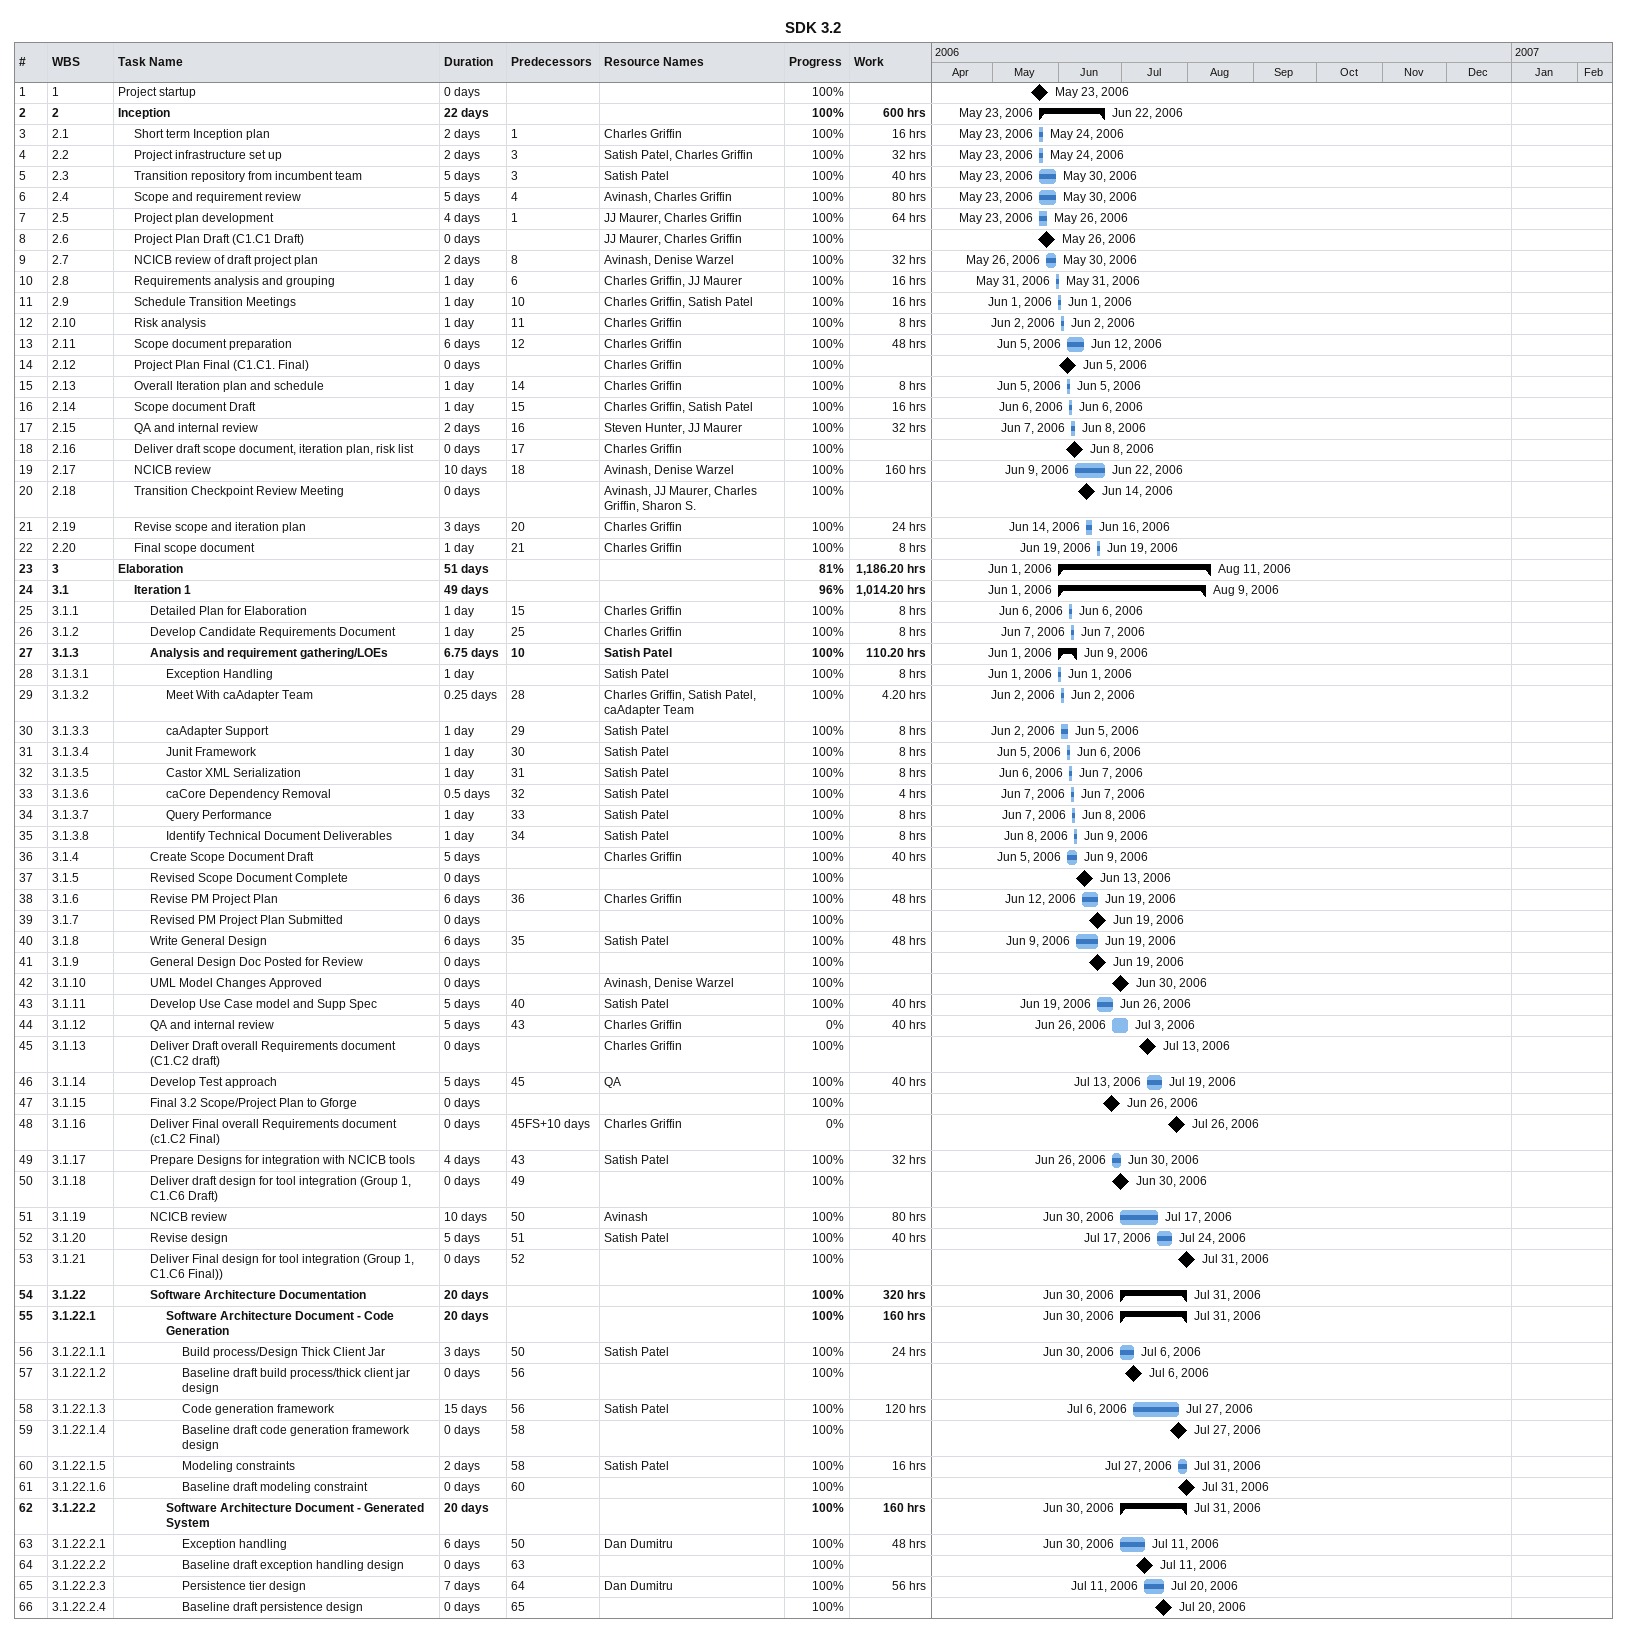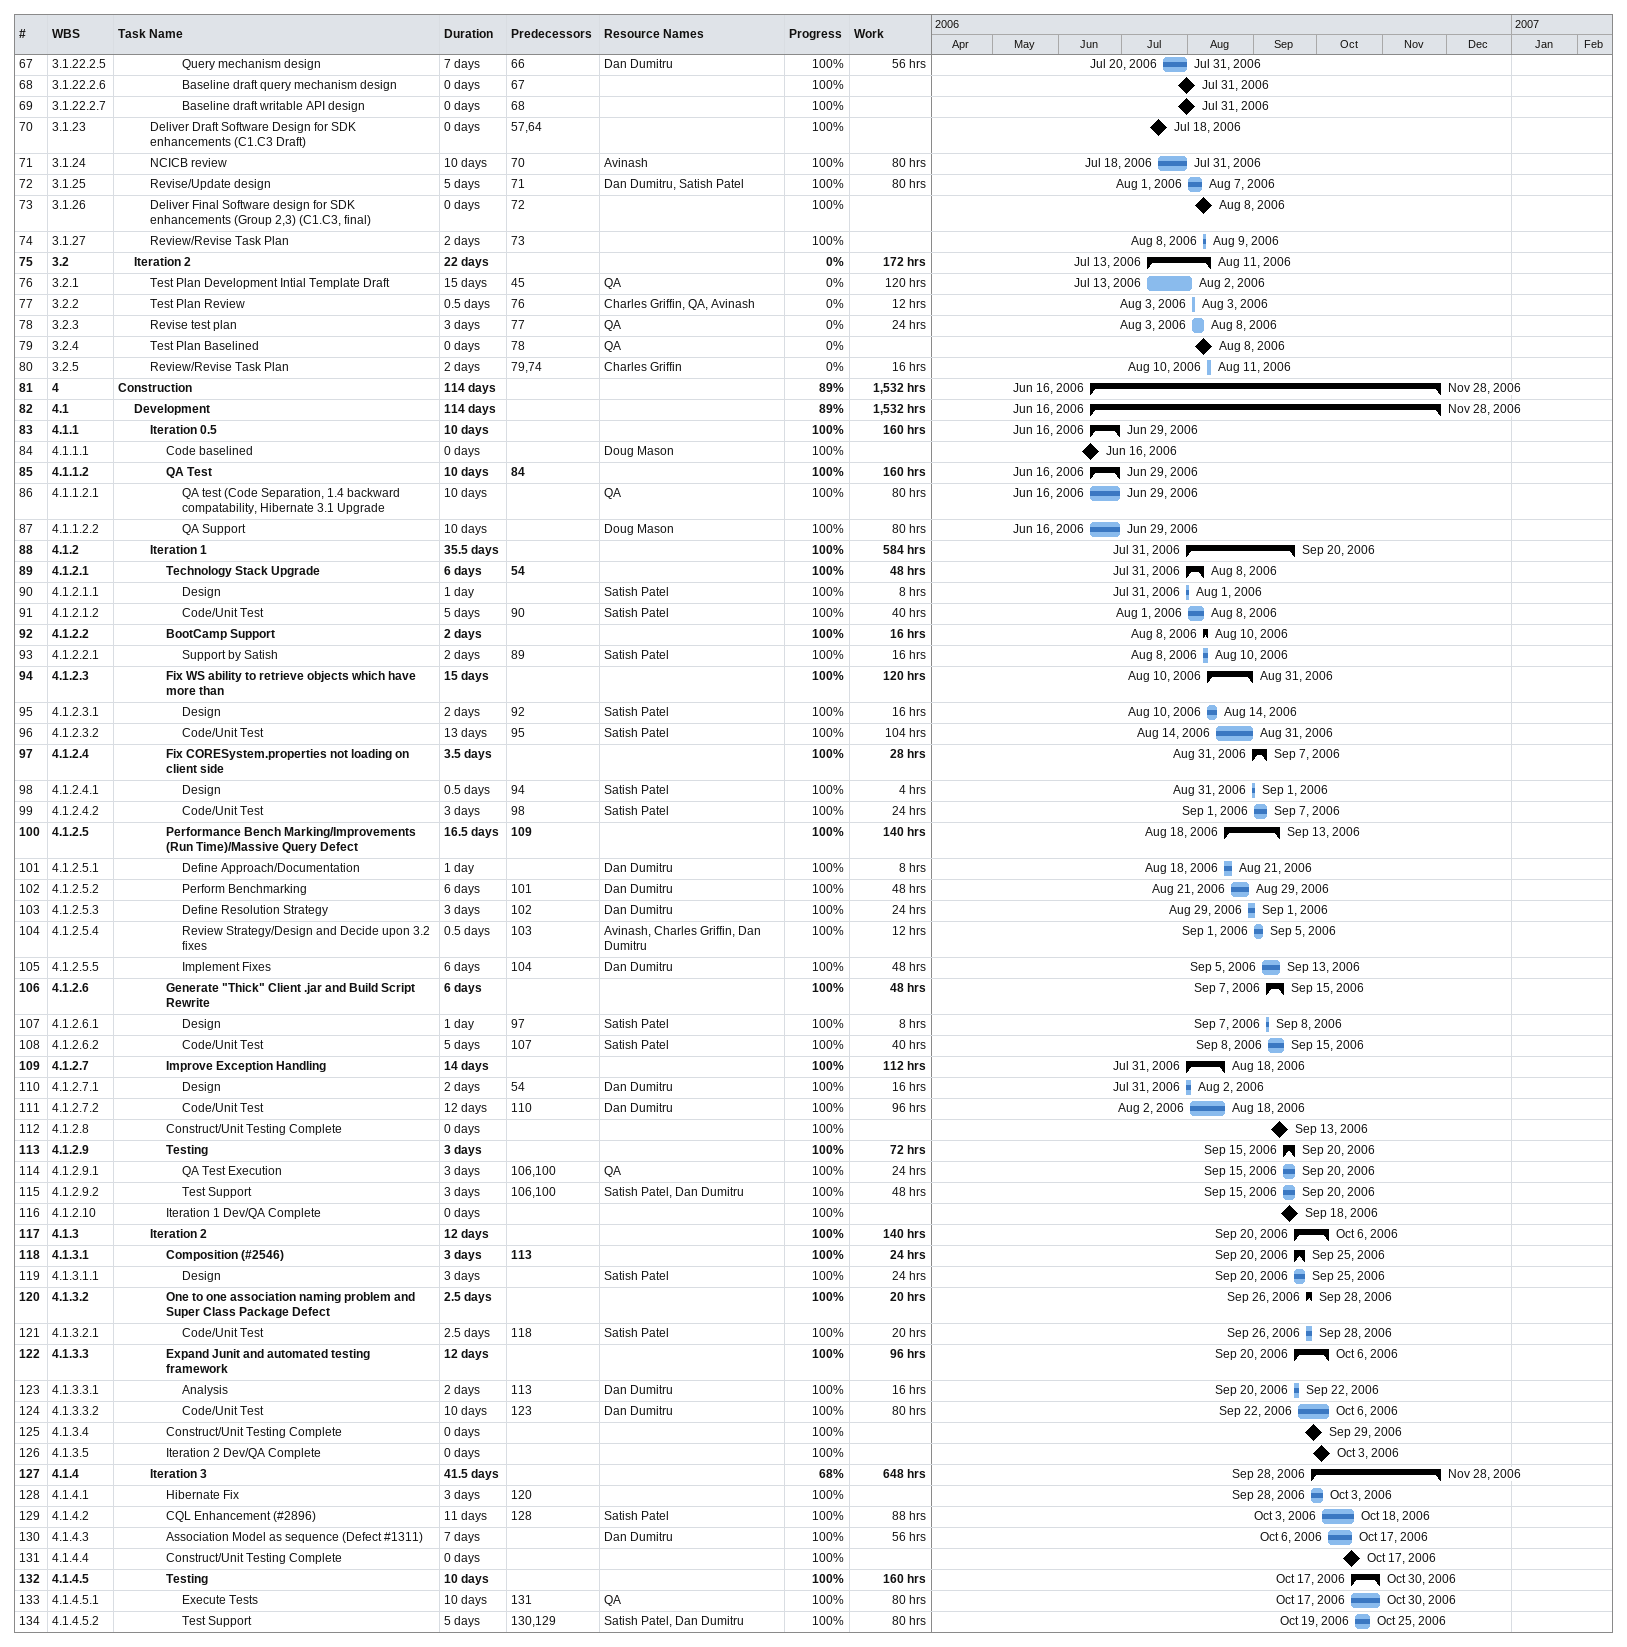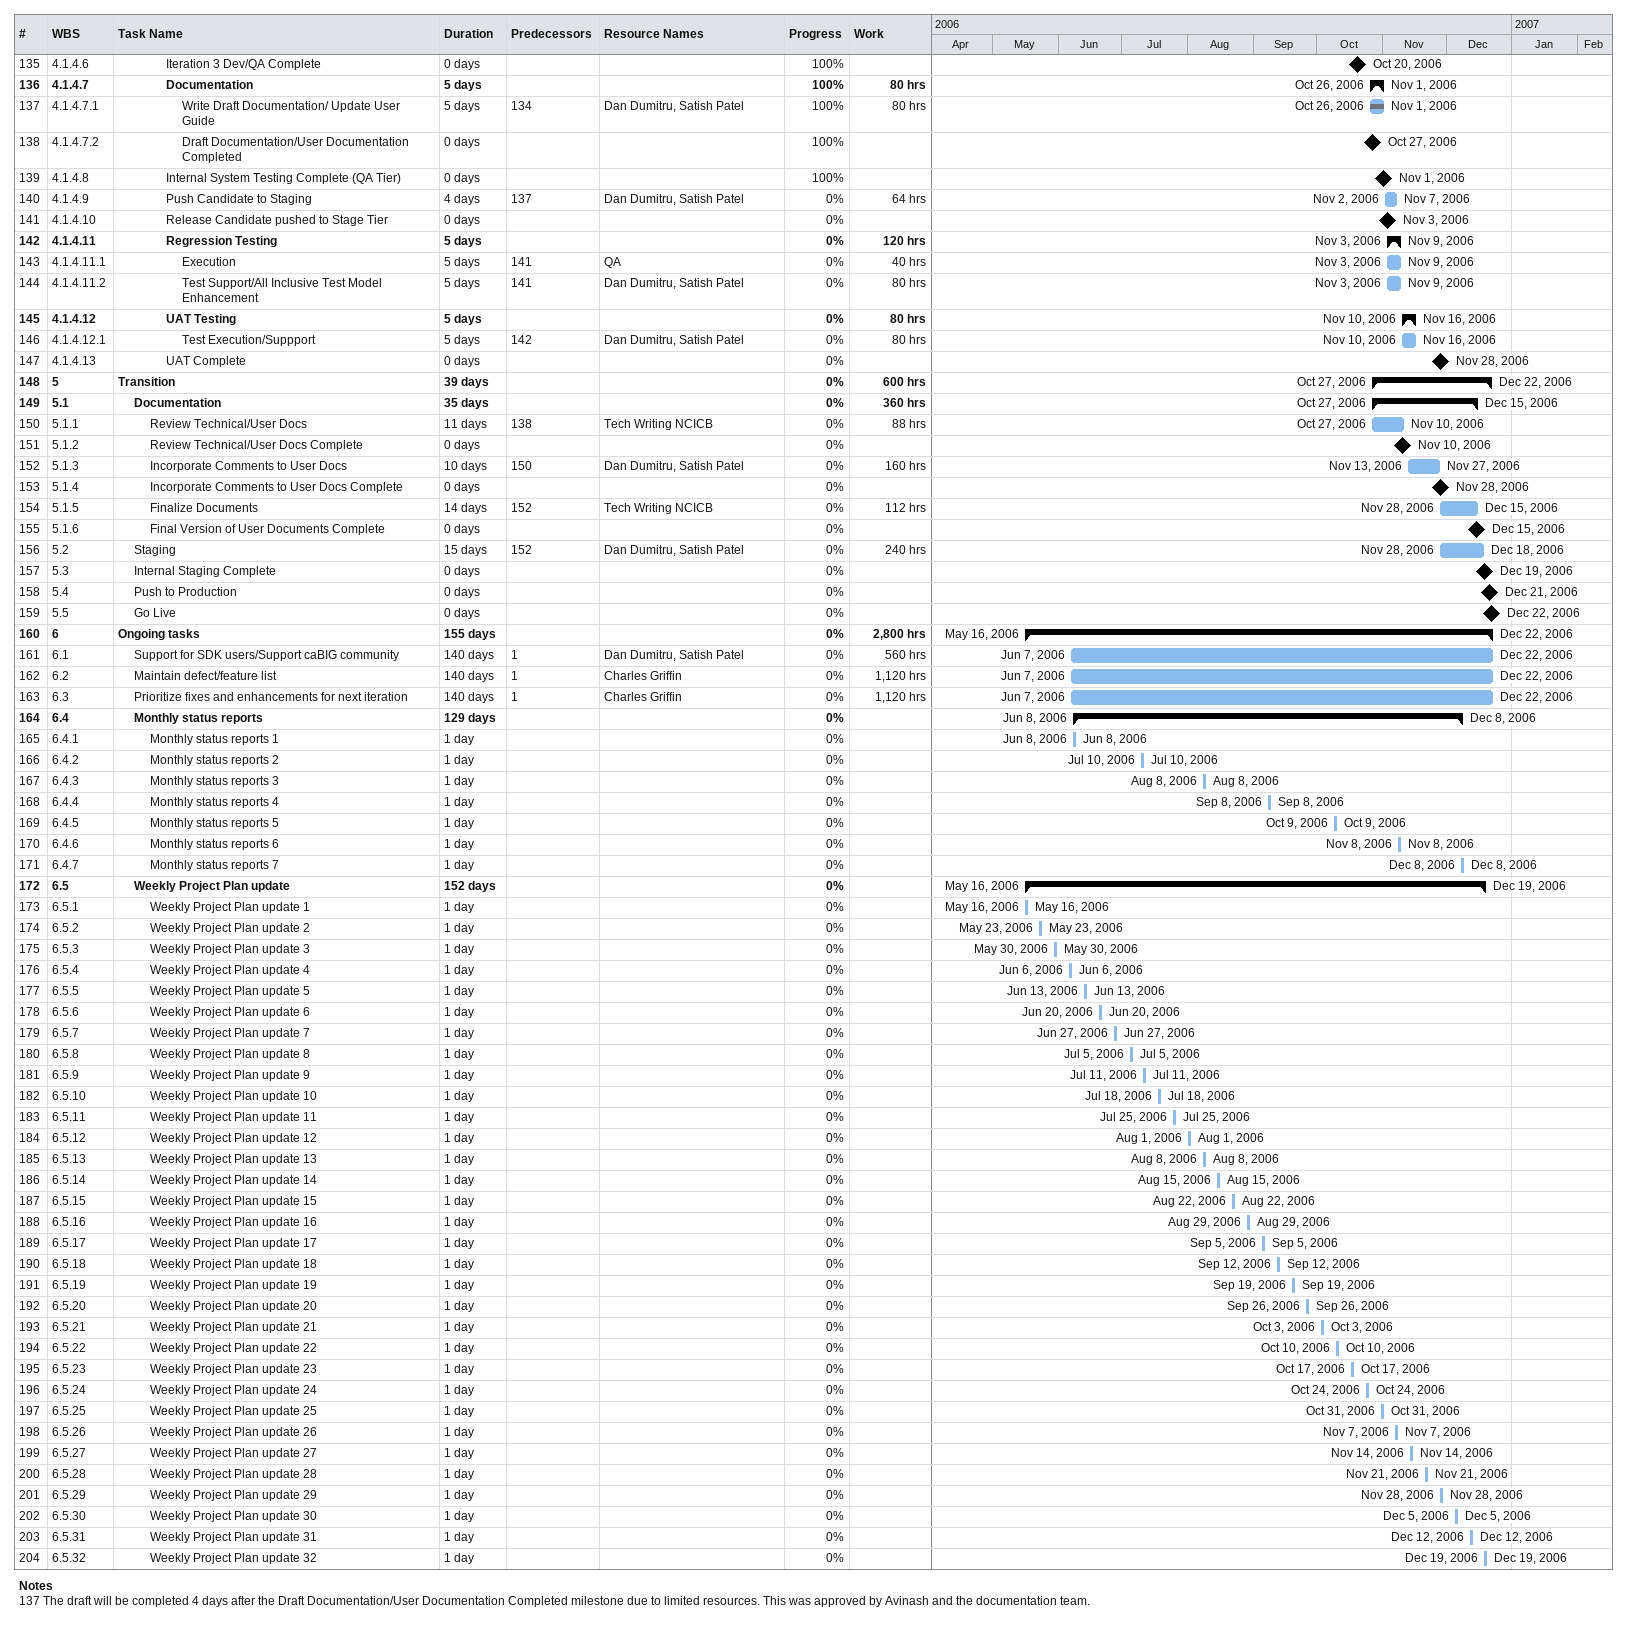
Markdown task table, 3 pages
SDK 3.2

| ID | WBS | Task | Duration | Start | Finish | Predecessors | Resources | % complete | Work (h) |
|---|---|---|---|---|---|---|---|---|---|
| 1 | 1 | Project startup | 0d | 2006-05-23 | 2006-05-23 |  |  | 100 |  |
| 2 | 2 | **Inception** | 22d | 2006-05-23 | 2006-06-22 |  |  | 100 | 600 |
| 3 | 2.1 | Short term Inception plan | 2d | 2006-05-23 | 2006-05-24 | 1 | Charles Griffin | 100 | 16 |
| 4 | 2.2 | Project infrastructure set up | 2d | 2006-05-23 | 2006-05-24 | 3 | Satish Patel, Charles Griffin | 100 | 32 |
| 5 | 2.3 | Transition repository from incumbent team | 5d | 2006-05-23 | 2006-05-30 | 3 | Satish Patel | 100 | 40 |
| 6 | 2.4 | Scope and requirement review | 5d | 2006-05-23 | 2006-05-30 | 4 | Avinash, Charles Griffin | 100 | 80 |
| 7 | 2.5 | Project plan development | 4d | 2006-05-23 | 2006-05-26 | 1 | JJ Maurer, Charles Griffin | 100 | 64 |
| 8 | 2.6 | Project Plan Draft (C1.C1 Draft) | 0d | 2006-05-26 | 2006-05-26 |  | JJ Maurer, Charles Griffin | 100 |  |
| 9 | 2.7 | NCICB review of draft project plan | 2d | 2006-05-26 | 2006-05-30 | 8 | Avinash, Denise Warzel | 100 | 32 |
| 10 | 2.8 | Requirements analysis and grouping | 1d | 2006-05-31 | 2006-05-31 | 6 | Charles Griffin, JJ Maurer | 100 | 16 |
| 11 | 2.9 | Schedule Transition Meetings | 1d | 2006-06-01 | 2006-06-01 | 10 | Charles Griffin, Satish Patel | 100 | 16 |
| 12 | 2.10 | Risk analysis | 1d | 2006-06-02 | 2006-06-02 | 11 | Charles Griffin | 100 | 8 |
| 13 | 2.11 | Scope document preparation | 6d | 2006-06-05 | 2006-06-12 | 12 | Charles Griffin | 100 | 48 |
| 14 | 2.12 | Project Plan Final (C1.C1. Final) | 0d | 2006-06-05 | 2006-06-05 |  | Charles Griffin | 100 |  |
| 15 | 2.13 | Overall Iteration plan and schedule | 1d | 2006-06-05 | 2006-06-05 | 14 | Charles Griffin | 100 | 8 |
| 16 | 2.14 | Scope document Draft | 1d | 2006-06-06 | 2006-06-06 | 15 | Charles Griffin, Satish Patel | 100 | 16 |
| 17 | 2.15 | QA and internal review | 2d | 2006-06-07 | 2006-06-08 | 16 | Steven Hunter, JJ Maurer | 100 | 32 |
| 18 | 2.16 | Deliver draft scope document, iteration plan, risk list | 0d | 2006-06-08 | 2006-06-08 | 17 | Charles Griffin | 100 |  |
| 19 | 2.17 | NCICB review | 10d | 2006-06-09 | 2006-06-22 | 18 | Avinash, Denise Warzel | 100 | 160 |
| 20 | 2.18 | Transition Checkpoint Review Meeting | 0d | 2006-06-14 | 2006-06-14 |  | Avinash, JJ Maurer, Charles Griffin, Sharon S. | 100 |  |
| 21 | 2.19 | Revise scope and iteration plan | 3d | 2006-06-14 | 2006-06-16 | 20 | Charles Griffin | 100 | 24 |
| 22 | 2.20 | Final scope document | 1d | 2006-06-19 | 2006-06-19 | 21 | Charles Griffin | 100 | 8 |
| 23 | 3 | **Elaboration** | 51d | 2006-06-01 | 2006-08-11 |  |  | 81 | 1186.20 |
| 24 | 3.1 | **Iteration 1** | 49d | 2006-06-01 | 2006-08-09 |  |  | 96 | 1014.20 |
| 25 | 3.1.1 | Detailed Plan for Elaboration | 1d | 2006-06-06 | 2006-06-06 | 15 | Charles Griffin | 100 | 8 |
| 26 | 3.1.2 | Develop Candidate Requirements Document | 1d | 2006-06-07 | 2006-06-07 | 25 | Charles Griffin | 100 | 8 |
| 27 | 3.1.3 | **Analysis and requirement gathering/LOEs** | 6.75d | 2006-06-01 | 2006-06-09 | 10 | Satish Patel | 100 | 110.20 |
| 28 | 3.1.3.1 | Exception Handling | 1d | 2006-06-01 | 2006-06-01 |  | Satish Patel | 100 | 8 |
| 29 | 3.1.3.2 | Meet With caAdapter Team | 0.25d | 2006-06-02 | 2006-06-02 | 28 | Charles Griffin, Satish Patel, caAdapter Team | 100 | 4.20 |
| 30 | 3.1.3.3 | caAdapter Support | 1d | 2006-06-02 | 2006-06-05 | 29 | Satish Patel | 100 | 8 |
| 31 | 3.1.3.4 | Junit Framework | 1d | 2006-06-05 | 2006-06-06 | 30 | Satish Patel | 100 | 8 |
| 32 | 3.1.3.5 | Castor XML Serialization | 1d | 2006-06-06 | 2006-06-07 | 31 | Satish Patel | 100 | 8 |
| 33 | 3.1.3.6 | caCore Dependency Removal | 0.5d | 2006-06-07 | 2006-06-07 | 32 | Satish Patel | 100 | 4 |
| 34 | 3.1.3.7 | Query Performance | 1d | 2006-06-07 | 2006-06-08 | 33 | Satish Patel | 100 | 8 |
| 35 | 3.1.3.8 | Identify Technical Document Deliverables | 1d | 2006-06-08 | 2006-06-09 | 34 | Satish Patel | 100 | 8 |
| 36 | 3.1.4 | Create Scope Document Draft | 5d | 2006-06-05 | 2006-06-09 |  | Charles Griffin | 100 | 40 |
| 37 | 3.1.5 | Revised Scope Document Complete | 0d | 2006-06-13 | 2006-06-13 |  |  | 100 |  |
| 38 | 3.1.6 | Revise PM Project Plan | 6d | 2006-06-12 | 2006-06-19 | 36 | Charles Griffin | 100 | 48 |
| 39 | 3.1.7 | Revised PM Project Plan Submitted | 0d | 2006-06-19 | 2006-06-19 |  |  | 100 |  |
| 40 | 3.1.8 | Write General Design | 6d | 2006-06-09 | 2006-06-19 | 35 | Satish Patel | 100 | 48 |
| 41 | 3.1.9 | General Design Doc Posted for Review | 0d | 2006-06-19 | 2006-06-19 |  |  | 100 |  |
| 42 | 3.1.10 | UML Model Changes Approved | 0d | 2006-06-30 | 2006-06-30 |  | Avinash, Denise Warzel | 100 |  |
| 43 | 3.1.11 | Develop Use Case model and Supp Spec | 5d | 2006-06-19 | 2006-06-26 | 40 | Satish Patel | 100 | 40 |
| 44 | 3.1.12 | QA and internal review | 5d | 2006-06-26 | 2006-07-03 | 43 | Charles Griffin | 0 | 40 |
| 45 | 3.1.13 | Deliver Draft overall Requirements document (C1.C2 draft) | 0d | 2006-07-13 | 2006-07-13 |  | Charles Griffin | 100 |  |
| 46 | 3.1.14 | Develop Test approach | 5d | 2006-07-13 | 2006-07-19 | 45 | QA | 100 | 40 |
| 47 | 3.1.15 | Final 3.2 Scope/Project Plan to Gforge | 0d | 2006-06-26 | 2006-06-26 |  |  | 100 |  |
| 48 | 3.1.16 | Deliver Final overall Requirements document (c1.C2 Final) | 0d | 2006-07-26 | 2006-07-26 | 45FS+10d | Charles Griffin | 0 |  |
| 49 | 3.1.17 | Prepare Designs for integration with NCICB tools | 4d | 2006-06-26 | 2006-06-30 | 43 | Satish Patel | 100 | 32 |
| 50 | 3.1.18 | Deliver draft design for tool integration (Group 1, C1.C6 Draft) | 0d | 2006-06-30 | 2006-06-30 | 49 |  | 100 |  |
| 51 | 3.1.19 | NCICB review | 10d | 2006-06-30 | 2006-07-17 | 50 | Avinash | 100 | 80 |
| 52 | 3.1.20 | Revise design | 5d | 2006-07-17 | 2006-07-24 | 51 | Satish Patel | 100 | 40 |
| 53 | 3.1.21 | Deliver Final design for tool integration (Group 1, C1.C6 Final)) | 0d | 2006-07-31 | 2006-07-31 | 52 |  | 100 |  |
| 54 | 3.1.22 | **Software Architecture Documentation** | 20d | 2006-06-30 | 2006-07-31 |  |  | 100 | 320 |
| 55 | 3.1.22.1 | **Software Architecture Document - Code Generation** | 20d | 2006-06-30 | 2006-07-31 |  |  | 100 | 160 |
| 56 | 3.1.22.1.1 | Build process/Design Thick Client Jar | 3d | 2006-06-30 | 2006-07-06 | 50 | Satish Patel | 100 | 24 |
| 57 | 3.1.22.1.2 | Baseline draft build process/thick client jar design | 0d | 2006-07-06 | 2006-07-06 | 56 |  | 100 |  |
| 58 | 3.1.22.1.3 | Code generation framework | 15d | 2006-07-06 | 2006-07-27 | 56 | Satish Patel | 100 | 120 |
| 59 | 3.1.22.1.4 | Baseline draft code generation framework design | 0d | 2006-07-27 | 2006-07-27 | 58 |  | 100 |  |
| 60 | 3.1.22.1.5 | Modeling constraints | 2d | 2006-07-27 | 2006-07-31 | 58 | Satish Patel | 100 | 16 |
| 61 | 3.1.22.1.6 | Baseline draft modeling constraint | 0d | 2006-07-31 | 2006-07-31 | 60 |  | 100 |  |
| 62 | 3.1.22.2 | **Software Architecture Document - Generated System** | 20d | 2006-06-30 | 2006-07-31 |  |  | 100 | 160 |
| 63 | 3.1.22.2.1 | Exception handling | 6d | 2006-06-30 | 2006-07-11 | 50 | Dan Dumitru | 100 | 48 |
| 64 | 3.1.22.2.2 | Baseline draft exception handling design | 0d | 2006-07-11 | 2006-07-11 | 63 |  | 100 |  |
| 65 | 3.1.22.2.3 | Persistence tier design | 7d | 2006-07-11 | 2006-07-20 | 64 | Dan Dumitru | 100 | 56 |
| 66 | 3.1.22.2.4 | Baseline draft persistence design | 0d | 2006-07-20 | 2006-07-20 | 65 |  | 100 |  |
| 67 | 3.1.22.2.5 | Query mechanism design | 7d | 2006-07-20 | 2006-07-31 | 66 | Dan Dumitru | 100 | 56 |
| 68 | 3.1.22.2.6 | Baseline draft query mechanism design | 0d | 2006-07-31 | 2006-07-31 | 67 |  | 100 |  |
| 69 | 3.1.22.2.7 | Baseline draft writable API design | 0d | 2006-07-31 | 2006-07-31 | 68 |  | 100 |  |
| 70 | 3.1.23 | Deliver Draft Software Design for SDK enhancements (C1.C3 Draft) | 0d | 2006-07-18 | 2006-07-18 | 57, 64 |  | 100 |  |
| 71 | 3.1.24 | NCICB review | 10d | 2006-07-18 | 2006-07-31 | 70 | Avinash | 100 | 80 |
| 72 | 3.1.25 | Revise/Update design | 5d | 2006-08-01 | 2006-08-07 | 71 | Dan Dumitru, Satish Patel | 100 | 80 |
| 73 | 3.1.26 | Deliver Final Software design for SDK enhancements (Group 2,3) (C1.C3, final) | 0d | 2006-08-08 | 2006-08-08 | 72 |  | 100 |  |
| 74 | 3.1.27 | Review/Revise Task Plan | 2d | 2006-08-08 | 2006-08-09 | 73 |  | 100 |  |
| 75 | 3.2 | **Iteration 2** | 22d | 2006-07-13 | 2006-08-11 |  |  | 0 | 172 |
| 76 | 3.2.1 | Test Plan Development Intial Template Draft | 15d | 2006-07-13 | 2006-08-02 | 45 | QA | 0 | 120 |
| 77 | 3.2.2 | Test Plan Review | 0.5d | 2006-08-03 | 2006-08-03 | 76 | Charles Griffin, QA, Avinash | 0 | 12 |
| 78 | 3.2.3 | Revise test plan | 3d | 2006-08-03 | 2006-08-08 | 77 | QA | 0 | 24 |
| 79 | 3.2.4 | Test Plan Baselined | 0d | 2006-08-08 | 2006-08-08 | 78 | QA | 0 |  |
| 80 | 3.2.5 | Review/Revise Task Plan | 2d | 2006-08-10 | 2006-08-11 | 79, 74 | Charles Griffin | 0 | 16 |
| 81 | 4 | **Construction** | 114d | 2006-06-16 | 2006-11-28 |  |  | 89 | 1532 |
| 82 | 4.1 | **Development** | 114d | 2006-06-16 | 2006-11-28 |  |  | 89 | 1532 |
| 83 | 4.1.1 | **Iteration 0.5** | 10d | 2006-06-16 | 2006-06-29 |  |  | 100 | 160 |
| 84 | 4.1.1.1 | Code baselined | 0d | 2006-06-16 | 2006-06-16 |  | Doug Mason | 100 |  |
| 85 | 4.1.1.2 | **QA Test** | 10d | 2006-06-16 | 2006-06-29 | 84 |  | 100 | 160 |
| 86 | 4.1.1.2.1 | QA test (Code Separation, 1.4 backward compatability, Hibernate 3.1 Upgrade | 10d | 2006-06-16 | 2006-06-29 |  | QA | 100 | 80 |
| 87 | 4.1.1.2.2 | QA Support | 10d | 2006-06-16 | 2006-06-29 |  | Doug Mason | 100 | 80 |
| 88 | 4.1.2 | **Iteration 1** | 35.5d | 2006-07-31 | 2006-09-20 |  |  | 100 | 584 |
| 89 | 4.1.2.1 | **Technology Stack Upgrade** | 6d | 2006-07-31 | 2006-08-08 | 54 |  | 100 | 48 |
| 90 | 4.1.2.1.1 | Design | 1d | 2006-07-31 | 2006-08-01 |  | Satish Patel | 100 | 8 |
| 91 | 4.1.2.1.2 | Code/Unit Test | 5d | 2006-08-01 | 2006-08-08 | 90 | Satish Patel | 100 | 40 |
| 92 | 4.1.2.2 | **BootCamp Support** | 2d | 2006-08-08 | 2006-08-10 |  |  | 100 | 16 |
| 93 | 4.1.2.2.1 | Support by Satish | 2d | 2006-08-08 | 2006-08-10 | 89 | Satish Patel | 100 | 16 |
| 94 | 4.1.2.3 | **Fix WS ability to retrieve objects which have more than** | 15d | 2006-08-10 | 2006-08-31 |  |  | 100 | 120 |
| 95 | 4.1.2.3.1 | Design | 2d | 2006-08-10 | 2006-08-14 | 92 | Satish Patel | 100 | 16 |
| 96 | 4.1.2.3.2 | Code/Unit Test | 13d | 2006-08-14 | 2006-08-31 | 95 | Satish Patel | 100 | 104 |
| 97 | 4.1.2.4 | **Fix CORESystem.properties not loading on client side** | 3.5d | 2006-08-31 | 2006-09-07 |  |  | 100 | 28 |
| 98 | 4.1.2.4.1 | Design | 0.5d | 2006-08-31 | 2006-09-01 | 94 | Satish Patel | 100 | 4 |
| 99 | 4.1.2.4.2 | Code/Unit Test | 3d | 2006-09-01 | 2006-09-07 | 98 | Satish Patel | 100 | 24 |
| 100 | 4.1.2.5 | **Performance Bench Marking/Improvements (Run Time)/Massive Query Defect** | 16.5d | 2006-08-18 | 2006-09-13 | 109 |  | 100 | 140 |
| 101 | 4.1.2.5.1 | Define Approach/Documentation | 1d | 2006-08-18 | 2006-08-21 |  | Dan Dumitru | 100 | 8 |
| 102 | 4.1.2.5.2 | Perform Benchmarking | 6d | 2006-08-21 | 2006-08-29 | 101 | Dan Dumitru | 100 | 48 |
| 103 | 4.1.2.5.3 | Define Resolution Strategy | 3d | 2006-08-29 | 2006-09-01 | 102 | Dan Dumitru | 100 | 24 |
| 104 | 4.1.2.5.4 | Review Strategy/Design and Decide upon 3.2 fixes | 0.5d | 2006-09-01 | 2006-09-05 | 103 | Avinash, Charles Griffin, Dan Dumitru | 100 | 12 |
| 105 | 4.1.2.5.5 | Implement Fixes | 6d | 2006-09-05 | 2006-09-13 | 104 | Dan Dumitru | 100 | 48 |
| 106 | 4.1.2.6 | **Generate "Thick" Client .jar and Build Script Rewrite** | 6d | 2006-09-07 | 2006-09-15 |  |  | 100 | 48 |
| 107 | 4.1.2.6.1 | Design | 1d | 2006-09-07 | 2006-09-08 | 97 | Satish Patel | 100 | 8 |
| 108 | 4.1.2.6.2 | Code/Unit Test | 5d | 2006-09-08 | 2006-09-15 | 107 | Satish Patel | 100 | 40 |
| 109 | 4.1.2.7 | **Improve Exception Handling** | 14d | 2006-07-31 | 2006-08-18 |  |  | 100 | 112 |
| 110 | 4.1.2.7.1 | Design | 2d | 2006-07-31 | 2006-08-02 | 54 | Dan Dumitru | 100 | 16 |
| 111 | 4.1.2.7.2 | Code/Unit Test | 12d | 2006-08-02 | 2006-08-18 | 110 | Dan Dumitru | 100 | 96 |
| 112 | 4.1.2.8 | Construct/Unit Testing Complete | 0d | 2006-09-13 | 2006-09-13 |  |  | 100 |  |
| 113 | 4.1.2.9 | **Testing** | 3d | 2006-09-15 | 2006-09-20 |  |  | 100 | 72 |
| 114 | 4.1.2.9.1 | QA Test Execution | 3d | 2006-09-15 | 2006-09-20 | 106, 100 | QA | 100 | 24 |
| 115 | 4.1.2.9.2 | Test Support | 3d | 2006-09-15 | 2006-09-20 | 106, 100 | Satish Patel, Dan Dumitru | 100 | 48 |
| 116 | 4.1.2.10 | Iteration 1 Dev/QA Complete | 0d | 2006-09-18 | 2006-09-18 |  |  | 100 |  |
| 117 | 4.1.3 | **Iteration 2** | 12d | 2006-09-20 | 2006-10-06 |  |  | 100 | 140 |
| 118 | 4.1.3.1 | **Composition (#2546)** | 3d | 2006-09-20 | 2006-09-25 | 113 |  | 100 | 24 |
| 119 | 4.1.3.1.1 | Design | 3d | 2006-09-20 | 2006-09-25 |  | Satish Patel | 100 | 24 |
| 120 | 4.1.3.2 | **One to one association naming problem and Super Class Package Defect** | 2.5d | 2006-09-26 | 2006-09-28 |  |  | 100 | 20 |
| 121 | 4.1.3.2.1 | Code/Unit Test | 2.5d | 2006-09-26 | 2006-09-28 | 118 | Satish Patel | 100 | 20 |
| 122 | 4.1.3.3 | **Expand Junit and automated testing framework** | 12d | 2006-09-20 | 2006-10-06 |  |  | 100 | 96 |
| 123 | 4.1.3.3.1 | Analysis | 2d | 2006-09-20 | 2006-09-22 | 113 | Dan Dumitru | 100 | 16 |
| 124 | 4.1.3.3.2 | Code/Unit Test | 10d | 2006-09-22 | 2006-10-06 | 123 | Dan Dumitru | 100 | 80 |
| 125 | 4.1.3.4 | Construct/Unit Testing Complete | 0d | 2006-09-29 | 2006-09-29 |  |  | 100 |  |
| 126 | 4.1.3.5 | Iteration 2 Dev/QA Complete | 0d | 2006-10-03 | 2006-10-03 |  |  | 100 |  |
| 127 | 4.1.4 | **Iteration 3** | 41.5d | 2006-09-28 | 2006-11-28 |  |  | 68 | 648 |
| 128 | 4.1.4.1 | Hibernate Fix | 3d | 2006-09-28 | 2006-10-03 | 120 |  | 100 |  |
| 129 | 4.1.4.2 | CQL Enhancement (#2896) | 11d | 2006-10-03 | 2006-10-18 | 128 | Satish Patel | 100 | 88 |
| 130 | 4.1.4.3 | Association Model as sequence (Defect #1311) | 7d | 2006-10-06 | 2006-10-17 |  | Dan Dumitru | 100 | 56 |
| 131 | 4.1.4.4 | Construct/Unit Testing Complete | 0d | 2006-10-17 | 2006-10-17 |  |  | 100 |  |
| 132 | 4.1.4.5 | **Testing** | 10d | 2006-10-17 | 2006-10-30 |  |  | 100 | 160 |
| 133 | 4.1.4.5.1 | Execute Tests | 10d | 2006-10-17 | 2006-10-30 | 131 | QA | 100 | 80 |
| 134 | 4.1.4.5.2 | Test Support | 5d | 2006-10-19 | 2006-10-25 | 130, 129 | Satish Patel, Dan Dumitru | 100 | 80 |
| 135 | 4.1.4.6 | Iteration 3 Dev/QA Complete | 0d | 2006-10-20 | 2006-10-20 |  |  | 100 |  |
| 136 | 4.1.4.7 | **Documentation** | 5d | 2006-10-26 | 2006-11-01 |  |  | 100 | 80 |
| 137 | 4.1.4.7.1 | Write Draft Documentation/ Update User Guide | 5d | 2006-10-26 | 2006-11-01 | 134 | Dan Dumitru, Satish Patel | 100 | 80 |
| 138 | 4.1.4.7.2 | Draft Documentation/User Documentation Completed | 0d | 2006-10-27 | 2006-10-27 |  |  | 100 |  |
| 139 | 4.1.4.8 | Internal System Testing Complete (QA Tier) | 0d | 2006-11-01 | 2006-11-01 |  |  | 100 |  |
| 140 | 4.1.4.9 | Push Candidate to Staging | 4d | 2006-11-02 | 2006-11-07 | 137 | Dan Dumitru, Satish Patel | 0 | 64 |
| 141 | 4.1.4.10 | Release Candidate pushed to Stage Tier | 0d | 2006-11-03 | 2006-11-03 |  |  | 0 |  |
| 142 | 4.1.4.11 | **Regression Testing** | 5d | 2006-11-03 | 2006-11-09 |  |  | 0 | 120 |
| 143 | 4.1.4.11.1 | Execution | 5d | 2006-11-03 | 2006-11-09 | 141 | QA | 0 | 40 |
| 144 | 4.1.4.11.2 | Test Support/All Inclusive Test Model Enhancement | 5d | 2006-11-03 | 2006-11-09 | 141 | Dan Dumitru, Satish Patel | 0 | 80 |
| 145 | 4.1.4.12 | **UAT Testing** | 5d | 2006-11-10 | 2006-11-16 |  |  | 0 | 80 |
| 146 | 4.1.4.12.1 | Test Execution/Suppport | 5d | 2006-11-10 | 2006-11-16 | 142 | Dan Dumitru, Satish Patel | 0 | 80 |
| 147 | 4.1.4.13 | UAT Complete | 0d | 2006-11-28 | 2006-11-28 |  |  | 0 |  |
| 148 | 5 | **Transition** | 39d | 2006-10-27 | 2006-12-22 |  |  | 0 | 600 |
| 149 | 5.1 | **Documentation** | 35d | 2006-10-27 | 2006-12-15 |  |  | 0 | 360 |
| 150 | 5.1.1 | Review Technical/User Docs | 11d | 2006-10-27 | 2006-11-10 | 138 | Tech Writing NCICB | 0 | 88 |
| 151 | 5.1.2 | Review Technical/User Docs Complete | 0d | 2006-11-10 | 2006-11-10 |  |  | 0 |  |
| 152 | 5.1.3 | Incorporate Comments to User Docs | 10d | 2006-11-13 | 2006-11-27 | 150 | Dan Dumitru, Satish Patel | 0 | 160 |
| 153 | 5.1.4 | Incorporate Comments to User Docs Complete | 0d | 2006-11-28 | 2006-11-28 |  |  | 0 |  |
| 154 | 5.1.5 | Finalize Documents | 14d | 2006-11-28 | 2006-12-15 | 152 | Tech Writing NCICB | 0 | 112 |
| 155 | 5.1.6 | Final Version of User Documents Complete | 0d | 2006-12-15 | 2006-12-15 |  |  | 0 |  |
| 156 | 5.2 | Staging | 15d | 2006-11-28 | 2006-12-18 | 152 | Dan Dumitru, Satish Patel | 0 | 240 |
| 157 | 5.3 | Internal Staging Complete | 0d | 2006-12-19 | 2006-12-19 |  |  | 0 |  |
| 158 | 5.4 | Push to Production | 0d | 2006-12-21 | 2006-12-21 |  |  | 0 |  |
| 159 | 5.5 | Go Live | 0d | 2006-12-22 | 2006-12-22 |  |  | 0 |  |
| 160 | 6 | **Ongoing tasks** | 155d | 2006-05-16 | 2006-12-22 |  |  | 0 | 2800 |
| 161 | 6.1 | Support for SDK users/Support caBIG community | 140d | 2006-06-07 | 2006-12-22 | 1 | Dan Dumitru, Satish Patel | 0 | 560 |
| 162 | 6.2 | Maintain defect/feature list | 140d | 2006-06-07 | 2006-12-22 | 1 | Charles Griffin | 0 | 1120 |
| 163 | 6.3 | Prioritize fixes and enhancements for next iteration | 140d | 2006-06-07 | 2006-12-22 | 1 | Charles Griffin | 0 | 1120 |
| 164 | 6.4 | **Monthly status reports** | 129d | 2006-06-08 | 2006-12-08 |  |  | 0 |  |
| 165 | 6.4.1 | Monthly status reports 1 | 1d | 2006-06-08 | 2006-06-08 |  |  | 0 |  |
| 166 | 6.4.2 | Monthly status reports 2 | 1d | 2006-07-10 | 2006-07-10 |  |  | 0 |  |
| 167 | 6.4.3 | Monthly status reports 3 | 1d | 2006-08-08 | 2006-08-08 |  |  | 0 |  |
| 168 | 6.4.4 | Monthly status reports 4 | 1d | 2006-09-08 | 2006-09-08 |  |  | 0 |  |
| 169 | 6.4.5 | Monthly status reports 5 | 1d | 2006-10-09 | 2006-10-09 |  |  | 0 |  |
| 170 | 6.4.6 | Monthly status reports 6 | 1d | 2006-11-08 | 2006-11-08 |  |  | 0 |  |
| 171 | 6.4.7 | Monthly status reports 7 | 1d | 2006-12-08 | 2006-12-08 |  |  | 0 |  |
| 172 | 6.5 | **Weekly Project Plan update** | 152d | 2006-05-16 | 2006-12-19 |  |  | 0 |  |
| 173 | 6.5.1 | Weekly Project Plan update 1 | 1d | 2006-05-16 | 2006-05-16 |  |  | 0 |  |
| 174 | 6.5.2 | Weekly Project Plan update 2 | 1d | 2006-05-23 | 2006-05-23 |  |  | 0 |  |
| 175 | 6.5.3 | Weekly Project Plan update 3 | 1d | 2006-05-30 | 2006-05-30 |  |  | 0 |  |
| 176 | 6.5.4 | Weekly Project Plan update 4 | 1d | 2006-06-06 | 2006-06-06 |  |  | 0 |  |
| 177 | 6.5.5 | Weekly Project Plan update 5 | 1d | 2006-06-13 | 2006-06-13 |  |  | 0 |  |
| 178 | 6.5.6 | Weekly Project Plan update 6 | 1d | 2006-06-20 | 2006-06-20 |  |  | 0 |  |
| 179 | 6.5.7 | Weekly Project Plan update 7 | 1d | 2006-06-27 | 2006-06-27 |  |  | 0 |  |
| 180 | 6.5.8 | Weekly Project Plan update 8 | 1d | 2006-07-05 | 2006-07-05 |  |  | 0 |  |
| 181 | 6.5.9 | Weekly Project Plan update 9 | 1d | 2006-07-11 | 2006-07-11 |  |  | 0 |  |
| 182 | 6.5.10 | Weekly Project Plan update 10 | 1d | 2006-07-18 | 2006-07-18 |  |  | 0 |  |
| 183 | 6.5.11 | Weekly Project Plan update 11 | 1d | 2006-07-25 | 2006-07-25 |  |  | 0 |  |
| 184 | 6.5.12 | Weekly Project Plan update 12 | 1d | 2006-08-01 | 2006-08-01 |  |  | 0 |  |
| 185 | 6.5.13 | Weekly Project Plan update 13 | 1d | 2006-08-08 | 2006-08-08 |  |  | 0 |  |
| 186 | 6.5.14 | Weekly Project Plan update 14 | 1d | 2006-08-15 | 2006-08-15 |  |  | 0 |  |
| 187 | 6.5.15 | Weekly Project Plan update 15 | 1d | 2006-08-22 | 2006-08-22 |  |  | 0 |  |
| 188 | 6.5.16 | Weekly Project Plan update 16 | 1d | 2006-08-29 | 2006-08-29 |  |  | 0 |  |
| 189 | 6.5.17 | Weekly Project Plan update 17 | 1d | 2006-09-05 | 2006-09-05 |  |  | 0 |  |
| 190 | 6.5.18 | Weekly Project Plan update 18 | 1d | 2006-09-12 | 2006-09-12 |  |  | 0 |  |
| 191 | 6.5.19 | Weekly Project Plan update 19 | 1d | 2006-09-19 | 2006-09-19 |  |  | 0 |  |
| 192 | 6.5.20 | Weekly Project Plan update 20 | 1d | 2006-09-26 | 2006-09-26 |  |  | 0 |  |
| 193 | 6.5.21 | Weekly Project Plan update 21 | 1d | 2006-10-03 | 2006-10-03 |  |  | 0 |  |
| 194 | 6.5.22 | Weekly Project Plan update 22 | 1d | 2006-10-10 | 2006-10-10 |  |  | 0 |  |
| 195 | 6.5.23 | Weekly Project Plan update 23 | 1d | 2006-10-17 | 2006-10-17 |  |  | 0 |  |
| 196 | 6.5.24 | Weekly Project Plan update 24 | 1d | 2006-10-24 | 2006-10-24 |  |  | 0 |  |
| 197 | 6.5.25 | Weekly Project Plan update 25 | 1d | 2006-10-31 | 2006-10-31 |  |  | 0 |  |
| 198 | 6.5.26 | Weekly Project Plan update 26 | 1d | 2006-11-07 | 2006-11-07 |  |  | 0 |  |
| 199 | 6.5.27 | Weekly Project Plan update 27 | 1d | 2006-11-14 | 2006-11-14 |  |  | 0 |  |
| 200 | 6.5.28 | Weekly Project Plan update 28 | 1d | 2006-11-21 | 2006-11-21 |  |  | 0 |  |
| 201 | 6.5.29 | Weekly Project Plan update 29 | 1d | 2006-11-28 | 2006-11-28 |  |  | 0 |  |
| 202 | 6.5.30 | Weekly Project Plan update 30 | 1d | 2006-12-05 | 2006-12-05 |  |  | 0 |  |
| 203 | 6.5.31 | Weekly Project Plan update 31 | 1d | 2006-12-12 | 2006-12-12 |  |  | 0 |  |
| 204 | 6.5.32 | Weekly Project Plan update 32 | 1d | 2006-12-19 | 2006-12-19 |  |  | 0 |  |

Notes
- 137: The draft will be completed 4 days after the Draft Documentation/User Documentation Completed milestone due to limited resources. This was approved by Avinash and the documentation team.
